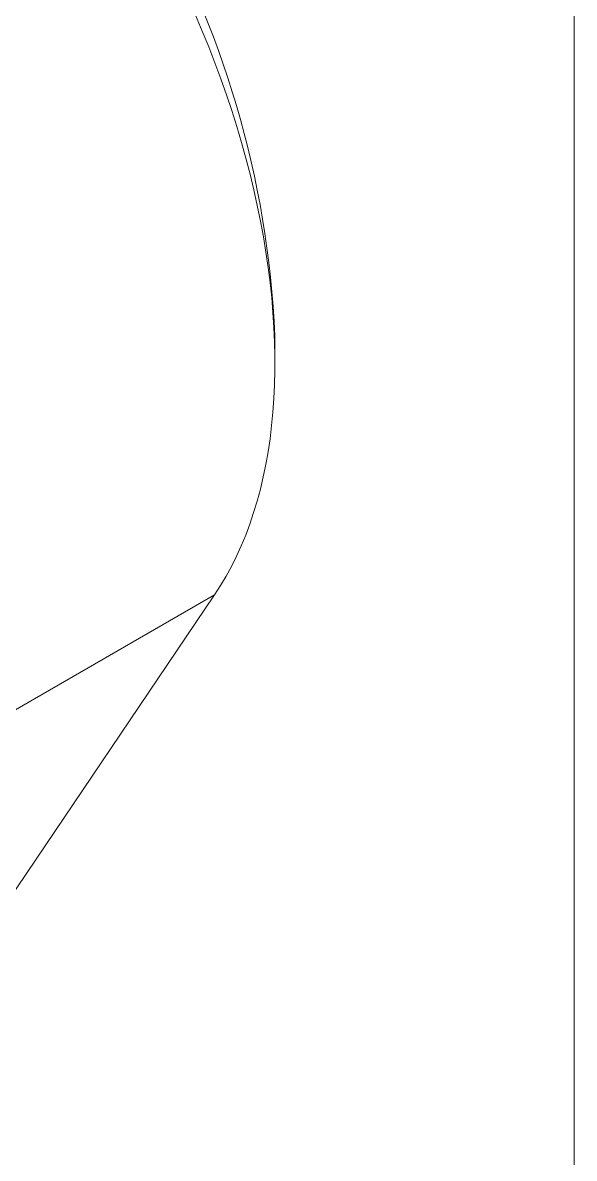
# Model space of a CAD drawing. Header units: inches. Extents: x 0.1 to 10.9, y 0 to 8.5.
# Drawn here: x 10.2 to 10.944, y 5.872 to 7.405 of the extents above; entities that cross this region are included whole.
import ezdxf

# ---------------------------------------------------------------- set-up
doc = ezdxf.new("R2010")
doc.units = ezdxf.units.IN
doc.header["$MEASUREMENT"] = 0

msp = doc.modelspace()

# ---------------------------------------------------------------- linework, layer by layer
at = {"color": 7, "linetype": 'Continuous', "lineweight": 0}
for p, q in [((10.9445, 0.0356), (10.9445, 8.4506)), ((10.5407, 6.945), (10.5407, 6.9817)), ((10.4593, 6.6325), (10.0987, 6.4243)), ((10.1164, 6.1243), (10.4593, 6.6325))]:
    msp.add_line(p, q, dxfattribs=at)
at = {"color": 7, "linetype": 'Continuous', "lineweight": 0, "flags": 128}
msp.add_lwpolyline([(10.4593, 6.6325), (10.4673, 6.6448), (10.4749, 6.6575), (10.4821, 6.6708), (10.4888, 6.6844), (10.4952, 6.6985), (10.5012, 6.713), (10.5068, 6.7279), (10.5119, 6.7433), (10.5167, 6.759), (10.521, 6.7751), (10.5249, 6.7915), (10.5284, 6.8083), (10.5314, 6.8255), (10.534, 6.843), (10.5362, 6.8608), (10.538, 6.8789), (10.5393, 6.8974), (10.5402, 6.9161), (10.5406, 6.9351), (10.5406, 6.9543), (10.5402, 6.9738), (10.5393, 6.9935), (10.538, 7.0134), (10.5363, 7.0336), (10.5341, 7.0539), (10.5315, 7.0744), (10.5285, 7.0951), (10.525, 7.1159), (10.5212, 7.1369), (10.5168, 7.1579), (10.5121, 7.1791), (10.507, 7.2004), (10.5014, 7.2218), (10.4955, 7.2432), (10.4891, 7.2646), (10.4823, 7.2861), (10.4751, 7.3076), (10.4676, 7.3291), (10.4596, 7.3507), (10.4513, 7.3721), (10.4426, 7.3936), (10.4335, 7.4149)], dxfattribs=at)
at = {"color": 7, "linetype": 'Continuous', "lineweight": 0}
msp.add_arc((9.2295, 6.9228), 1.3125, 2.5716, 57.423, dxfattribs=at)

doc.saveas('drawing.dxf')
